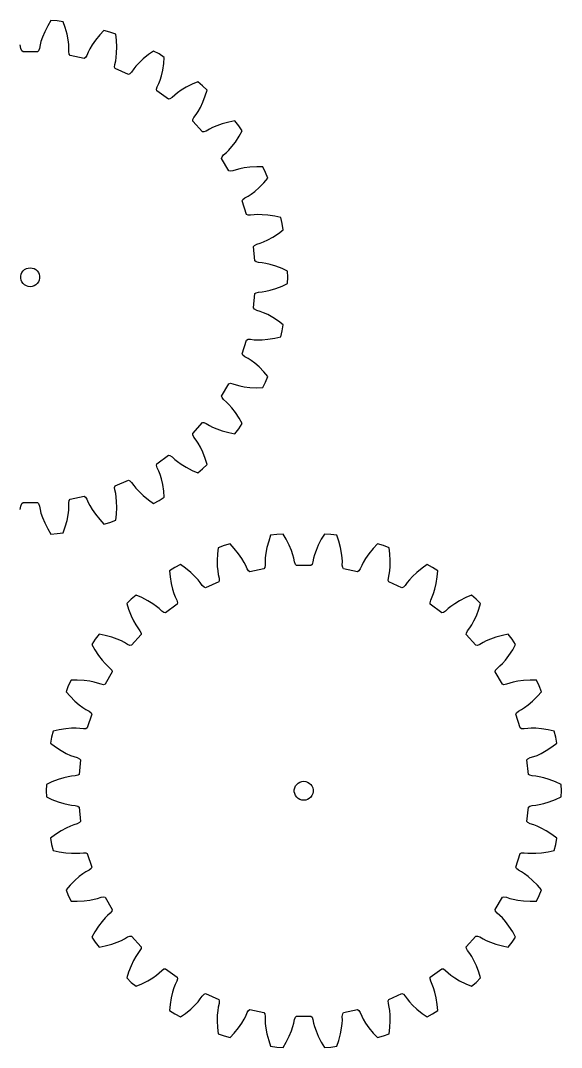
# Model space of a CAD drawing. Extents: x 0 to 168, y 0 to 162.
# Drawn here: x 82.5 to 168, y 0 to 162.3 of the extents above; entities that cross this region are included whole.
import ezdxf

# ---------------------------------------------------------------- set-up
doc = ezdxf.new("R2010")
doc.units = 0

msp = doc.modelspace()

# ---------------------------------------------------------------- linework, layer by layer
for p, q in [((87.26, 162.29), (86.77, 161.46)), ((88.25, 162.24), (87.26, 162.29)), ((86.77, 161.46), (86.28, 160.5)), ((89.22, 162.08), (88.25, 162.24)), ((89.53, 161.17), (89.22, 162.08)), ((89.81, 160.13), (89.53, 161.17)), ((95.63, 160.72), (94.97, 160.02)), ((96.58, 160.47), (95.63, 160.72)), ((85.93, 159.67), (85.69, 158.98)), ((86.28, 160.5), (85.93, 159.67)), ((89.98, 159.24), (89.81, 160.13)), ((90.07, 158.52), (89.98, 159.24)), ((94.29, 159.18), (93.78, 158.43)), ((94.97, 160.02), (94.29, 159.18)), ((97.5, 160.11), (96.58, 160.47)), ((97.61, 159.16), (97.5, 160.11)), ((97.67, 158.08), (97.61, 159.16)), ((82.53, 157.87), (82.42, 158.44)), ((82.67, 157.5), (82.53, 157.87)), ((82.85, 157.32), (82.67, 157.5)), ((85.3, 157.5), (85.13, 157.32)), ((85.44, 157.87), (85.3, 157.5)), ((85.55, 158.44), (85.44, 157.87)), ((85.69, 158.98), (85.55, 158.44)), ((90.09, 157.96), (90.07, 158.52)), ((90.08, 157.38), (90.09, 157.96)), ((93.4, 157.81), (93.15, 157.31)), ((93.78, 158.43), (93.4, 157.81)), ((97.65, 157.17), (97.67, 158.08)), ((103.48, 157.45), (102.7, 156.9)), ((104.36, 157), (103.48, 157.45)), ((85.13, 157.32), (82.85, 157.32)), ((90.14, 156.99), (90.08, 157.38)), ((90.28, 156.78), (90.14, 156.99)), ((92.5, 156.3), (90.28, 156.78)), ((92.71, 156.44), (92.5, 156.3)), ((92.93, 156.78), (92.71, 156.44)), ((93.15, 157.31), (92.93, 156.78)), ((97.36, 155.34), (97.5, 155.9)), ((97.5, 155.9), (97.58, 156.45)), ((97.58, 156.45), (97.65, 157.17)), ((101.86, 156.21), (101.2, 155.59)), ((102.7, 156.9), (101.86, 156.21)), ((105.19, 156.46), (104.36, 157)), ((105.1, 155.51), (105.19, 156.46)), ((97.34, 154.94), (97.36, 155.34)), ((97.43, 154.7), (97.34, 154.94)), ((99.51, 153.78), (97.43, 154.7)), ((100.35, 154.63), (100.02, 154.15)), ((100.7, 155.06), (100.35, 154.63)), ((101.2, 155.59), (100.7, 155.06)), ((104.72, 153.56), (104.93, 154.44)), ((104.93, 154.44), (105.1, 155.51)), ((99.74, 153.87), (99.51, 153.78)), ((100.02, 154.15), (99.74, 153.87)), ((104.31, 152.35), (104.51, 152.86)), ((104.51, 152.86), (104.72, 153.56)), ((110.48, 152.61), (109.6, 152.24)), ((111.25, 151.99), (110.48, 152.61)), ((103.96, 151.43), (104.06, 151.82)), ((103.99, 151.19), (103.96, 151.43)), ((105.83, 149.85), (103.99, 151.19)), ((104.06, 151.82), (104.31, 152.35)), ((107.86, 151.28), (107.27, 150.86)), ((108.64, 151.74), (107.86, 151.28)), ((109.6, 152.24), (108.64, 151.74)), ((111.95, 151.3), (111.25, 151.99)), ((111.66, 150.38), (111.95, 151.3)), ((106.08, 149.89), (105.83, 149.85)), ((106.42, 150.11), (106.08, 149.89)), ((106.84, 150.51), (106.42, 150.11)), ((107.27, 150.86), (106.84, 150.51)), ((110.89, 148.55), (111.27, 149.37)), ((111.27, 149.37), (111.66, 150.38)), ((110.23, 147.45), (110.53, 147.92)), ((110.53, 147.92), (110.89, 148.55)), ((109.68, 146.38), (109.7, 146.63)), ((111.21, 144.69), (109.68, 146.38)), ((109.7, 146.63), (109.88, 146.99)), ((109.88, 146.99), (110.23, 147.45)), ((115.39, 146.24), (114.34, 145.96)), ((116.33, 146.43), (115.39, 146.24)), ((116.95, 145.66), (116.33, 146.43)), ((111.45, 144.68), (111.21, 144.69)), ((111.83, 144.83), (111.45, 144.68)), ((112.33, 145.13), (111.83, 144.83)), ((112.82, 145.38), (112.33, 145.13)), ((113.49, 145.67), (112.82, 145.38)), ((114.34, 145.96), (113.49, 145.67)), ((117.49, 144.84), (116.95, 145.66)), ((117.02, 144), (117.49, 144.84)), ((115.88, 142.37), (116.43, 143.09)), ((116.43, 143.09), (117.02, 144)), ((114.57, 141.05), (115.01, 141.43)), ((115.01, 141.43), (115.4, 141.82)), ((115.4, 141.82), (115.88, 142.37)), ((114.25, 140.5), (114.32, 140.74)), ((115.39, 138.53), (114.25, 140.5)), ((114.32, 140.74), (114.57, 141.05)), ((115.63, 138.47), (115.39, 138.53)), ((116.03, 138.53), (115.63, 138.47)), ((116.57, 138.72), (116.03, 138.53)), ((117.11, 138.87), (116.57, 138.72)), ((117.82, 139.01), (117.11, 138.87)), ((118.72, 139.12), (117.82, 139.01)), ((119.8, 139.18), (118.72, 139.12)), ((120.76, 139.17), (119.8, 139.18)), ((121.21, 138.29), (120.76, 139.17)), ((121.56, 137.37), (121.21, 138.29)), ((120.16, 135.88), (120.93, 136.65)), ((120.93, 136.65), (121.56, 137.37)), ((118.43, 134.55), (118.9, 134.85)), ((118.9, 134.85), (119.48, 135.29)), ((119.48, 135.29), (120.16, 135.88)), ((117.49, 133.8), (117.61, 134.02)), ((118.2, 131.63), (117.49, 133.8)), ((117.61, 134.02), (117.92, 134.27)), ((117.92, 134.27), (118.43, 134.55)), ((118.42, 131.52), (118.2, 131.63)), ((118.82, 131.51), (118.42, 131.52)), ((119.4, 131.58), (118.82, 131.51)), ((119.95, 131.61), (119.4, 131.58)), ((120.68, 131.6), (119.95, 131.61)), ((121.58, 131.52), (120.68, 131.6)), ((122.65, 131.35), (121.58, 131.52)), ((123.59, 131.14), (122.65, 131.35)), ((123.84, 130.19), (123.59, 131.14)), ((123.99, 129.21), (123.84, 130.19)), ((122.32, 128.05), (123.23, 128.64)), ((123.23, 128.64), (123.99, 129.21)), ((119.27, 126.57), (119.43, 126.76)), ((119.43, 126.76), (119.79, 126.94)), ((119.79, 126.94), (120.35, 127.11)), ((120.35, 127.11), (120.86, 127.31)), ((120.86, 127.31), (121.53, 127.61)), ((121.53, 127.61), (122.32, 128.05)), ((119.51, 124.3), (119.27, 126.57)), ((119.71, 124.15), (119.51, 124.3)), ((120.1, 124.05), (119.71, 124.15)), ((120.67, 124), (120.1, 124.05)), ((121.22, 123.91), (120.67, 124)), ((121.93, 123.75), (121.22, 123.91)), ((122.8, 123.49), (121.93, 123.75)), ((123.81, 123.1), (122.8, 123.49)), ((82.5, 121.87), (82.56, 122.18)), ((82.5, 121.56), (82.5, 121.87)), ((82.56, 122.18), (82.69, 122.47)), ((82.69, 122.47), (82.87, 122.72)), ((82.87, 122.72), (83.11, 122.93)), ((83.11, 122.93), (83.38, 123.09)), ((83.38, 123.09), (83.68, 123.18)), ((83.68, 123.18), (83.99, 123.22)), ((83.99, 123.22), (84.3, 123.18)), ((84.3, 123.18), (84.6, 123.09)), ((84.6, 123.09), (84.87, 122.93)), ((84.87, 122.93), (85.1, 122.72)), ((85.1, 122.72), (85.29, 122.47)), ((85.29, 122.47), (85.41, 122.18)), ((85.41, 122.18), (85.48, 121.87)), ((85.48, 121.87), (85.48, 121.56)), ((124.68, 122.7), (123.81, 123.1)), ((124.73, 121.72), (124.68, 122.7)), ((82.56, 121.25), (82.5, 121.56)), ((82.69, 120.97), (82.56, 121.25)), ((82.87, 120.71), (82.69, 120.97)), ((83.11, 120.5), (82.87, 120.71)), ((83.38, 120.35), (83.11, 120.5)), ((83.68, 120.25), (83.38, 120.35)), ((83.99, 120.22), (83.68, 120.25)), ((84.3, 120.25), (83.99, 120.22)), ((84.6, 120.35), (84.3, 120.25)), ((84.87, 120.5), (84.6, 120.35)), ((85.1, 120.71), (84.87, 120.5)), ((85.29, 120.97), (85.1, 120.71)), ((85.41, 121.25), (85.29, 120.97)), ((85.48, 121.56), (85.41, 121.25)), ((122.8, 119.94), (123.81, 120.33)), ((123.81, 120.33), (124.68, 120.73)), ((124.68, 120.73), (124.73, 121.72)), ((119.27, 116.86), (119.51, 119.13)), ((119.51, 119.13), (119.71, 119.28)), ((119.71, 119.28), (120.1, 119.38)), ((120.1, 119.38), (120.67, 119.43)), ((120.67, 119.43), (121.22, 119.52)), ((121.22, 119.52), (121.93, 119.68)), ((121.93, 119.68), (122.8, 119.94)), ((119.43, 116.67), (119.27, 116.86)), ((119.79, 116.49), (119.43, 116.67)), ((120.35, 116.32), (119.79, 116.49)), ((120.86, 116.12), (120.35, 116.32)), ((121.53, 115.82), (120.86, 116.12)), ((122.32, 115.38), (121.53, 115.82)), ((123.23, 114.79), (122.32, 115.38)), ((123.99, 114.22), (123.23, 114.79)), ((123.84, 113.24), (123.99, 114.22)), ((121.58, 111.91), (122.65, 112.08)), ((122.65, 112.08), (123.59, 112.29)), ((123.59, 112.29), (123.84, 113.24)), ((117.49, 109.63), (118.2, 111.8)), ((118.2, 111.8), (118.42, 111.91)), ((118.42, 111.91), (118.82, 111.93)), ((118.82, 111.93), (119.4, 111.85)), ((119.4, 111.85), (119.95, 111.82)), ((119.95, 111.82), (120.68, 111.84)), ((120.68, 111.84), (121.58, 111.91)), ((117.61, 109.41), (117.49, 109.63)), ((117.92, 109.16), (117.61, 109.41)), ((118.43, 108.88), (117.92, 109.16)), ((118.9, 108.58), (118.43, 108.88)), ((119.48, 108.14), (118.9, 108.58)), ((120.16, 107.55), (119.48, 108.14)), ((120.93, 106.79), (120.16, 107.55)), ((121.56, 106.06), (120.93, 106.79)), ((121.21, 105.14), (121.56, 106.06)), ((114.25, 102.93), (115.39, 104.9)), ((115.39, 104.9), (115.63, 104.96)), ((115.63, 104.96), (116.03, 104.9)), ((116.03, 104.9), (116.57, 104.71)), ((116.57, 104.71), (117.11, 104.56)), ((117.11, 104.56), (117.82, 104.42)), ((117.82, 104.42), (118.72, 104.31)), ((118.72, 104.31), (119.8, 104.25)), ((119.8, 104.25), (120.76, 104.27)), ((120.76, 104.27), (121.21, 105.14)), ((114.32, 102.69), (114.25, 102.93)), ((114.57, 102.38), (114.32, 102.69)), ((115.01, 102), (114.57, 102.38)), ((115.4, 101.61), (115.01, 102)), ((115.88, 101.06), (115.4, 101.61)), ((116.43, 100.34), (115.88, 101.06)), ((117.02, 99.43), (116.43, 100.34)), ((117.49, 98.59), (117.02, 99.43)), ((109.68, 97.05), (111.21, 98.74)), ((111.21, 98.74), (111.45, 98.75)), ((111.45, 98.75), (111.83, 98.6)), ((111.83, 98.6), (112.33, 98.3)), ((112.33, 98.3), (112.82, 98.05)), ((112.82, 98.05), (113.49, 97.77)), ((113.49, 97.77), (114.34, 97.47)), ((114.34, 97.47), (115.39, 97.19)), ((116.33, 97), (116.95, 97.77)), ((116.95, 97.77), (117.49, 98.59)), ((109.7, 96.8), (109.68, 97.05)), ((109.88, 96.44), (109.7, 96.8)), ((110.23, 95.98), (109.88, 96.44)), ((110.53, 95.52), (110.23, 95.98)), ((115.39, 97.19), (116.33, 97)), ((110.89, 94.88), (110.53, 95.52)), ((111.27, 94.06), (110.89, 94.88)), ((103.99, 92.25), (105.83, 93.58)), ((105.83, 93.58), (106.08, 93.54)), ((106.08, 93.54), (106.42, 93.32)), ((106.42, 93.32), (106.84, 92.92)), ((106.84, 92.92), (107.27, 92.58)), ((107.27, 92.58), (107.86, 92.16)), ((111.66, 93.05), (111.27, 94.06)), ((111.95, 92.13), (111.66, 93.05)), ((103.96, 92), (103.99, 92.25)), ((104.06, 91.61), (103.96, 92)), ((104.31, 91.09), (104.06, 91.61)), ((104.51, 90.57), (104.31, 91.09)), ((107.86, 92.16), (108.64, 91.69)), ((108.64, 91.69), (109.6, 91.19)), ((109.6, 91.19), (110.48, 90.82)), ((110.48, 90.82), (111.25, 91.44)), ((111.25, 91.44), (111.95, 92.13)), ((97.43, 88.73), (99.51, 89.66)), ((99.51, 89.66), (99.74, 89.56)), ((99.74, 89.56), (100.02, 89.28)), ((100.02, 89.28), (100.35, 88.8)), ((104.72, 89.87), (104.51, 90.57)), ((104.93, 88.99), (104.72, 89.87)), ((97.34, 88.5), (97.43, 88.73)), ((97.36, 88.1), (97.34, 88.5)), ((97.5, 87.53), (97.36, 88.1)), ((100.35, 88.8), (100.7, 88.37)), ((100.7, 88.37), (101.2, 87.84)), ((101.2, 87.84), (101.86, 87.22)), ((105.1, 87.92), (104.93, 88.99)), ((105.19, 86.97), (105.1, 87.92)), ((82.67, 85.94), (82.85, 86.12)), ((82.85, 86.12), (85.13, 86.12)), ((85.13, 86.12), (85.3, 85.94)), ((90.08, 86.05), (90.14, 86.45)), ((90.09, 85.47), (90.08, 86.05)), ((90.14, 86.45), (90.28, 86.66)), ((90.28, 86.66), (92.5, 87.13)), ((92.5, 87.13), (92.71, 86.99)), ((92.71, 86.99), (92.93, 86.65)), ((92.93, 86.65), (93.15, 86.12)), ((93.15, 86.12), (93.4, 85.63)), ((97.58, 86.98), (97.5, 87.53)), ((97.65, 86.26), (97.58, 86.98)), ((97.67, 85.35), (97.65, 86.26)), ((101.86, 87.22), (102.7, 86.54)), ((102.7, 86.54), (103.48, 85.98)), ((103.48, 85.98), (104.36, 86.43)), ((104.36, 86.43), (105.19, 86.97)), ((82.42, 84.99), (82.53, 85.56)), ((82.53, 85.56), (82.67, 85.94)), ((85.3, 85.94), (85.44, 85.56)), ((85.44, 85.56), (85.55, 84.99)), ((85.55, 84.99), (85.69, 84.46)), ((85.69, 84.46), (85.93, 83.77)), ((89.98, 84.19), (90.07, 84.92)), ((90.07, 84.92), (90.09, 85.47)), ((93.4, 85.63), (93.78, 85)), ((93.78, 85), (94.29, 84.26)), ((97.61, 84.27), (97.67, 85.35)), ((85.93, 83.77), (86.28, 82.93)), ((86.28, 82.93), (86.77, 81.97)), ((89.53, 82.26), (89.81, 83.3)), ((89.81, 83.3), (89.98, 84.19)), ((94.29, 84.26), (94.97, 83.41)), ((94.97, 83.41), (95.63, 82.71)), ((95.63, 82.71), (96.58, 82.97)), ((96.58, 82.97), (97.5, 83.32)), ((97.5, 83.32), (97.61, 84.27)), ((86.77, 81.97), (87.26, 81.14)), ((87.26, 81.14), (88.25, 81.2)), ((88.25, 81.2), (89.22, 81.35)), ((89.22, 81.35), (89.53, 82.26)), ((115.59, 79.58), (114.64, 79.32)), ((116.24, 78.87), (115.59, 79.58)), ((121.69, 80.03), (121.41, 78.99)), ((122, 80.94), (121.69, 80.03)), ((122.97, 81.09), (122, 80.94)), ((123.96, 81.14), (122.97, 81.09)), ((124.45, 80.32), (123.96, 81.14)), ((124.94, 79.36), (124.45, 80.32)), ((130.01, 80.32), (129.53, 79.36)), ((130.51, 81.14), (130.01, 80.32)), ((131.49, 81.09), (130.51, 81.14)), ((132.46, 80.94), (131.49, 81.09)), ((132.77, 80.03), (132.46, 80.94)), ((133.05, 78.99), (132.77, 80.03)), ((138.87, 79.58), (138.22, 78.87)), ((139.82, 79.32), (138.87, 79.58)), ((113.61, 78.02), (113.55, 76.94)), ((113.72, 78.97), (113.61, 78.02)), ((114.64, 79.32), (113.72, 78.97)), ((116.92, 78.03), (116.24, 78.87)), ((117.44, 77.29), (116.92, 78.03)), ((121.24, 78.1), (121.15, 77.37)), ((121.41, 78.99), (121.24, 78.1)), ((125.29, 78.52), (124.94, 79.36)), ((125.53, 77.83), (125.29, 78.52)), ((129.17, 78.52), (128.94, 77.83)), ((129.53, 79.36), (129.17, 78.52)), ((133.22, 78.1), (133.05, 78.99)), ((133.31, 77.37), (133.22, 78.1)), ((137.54, 78.03), (137.02, 77.29)), ((138.22, 78.87), (137.54, 78.03)), ((140.74, 78.97), (139.82, 79.32)), ((140.86, 78.02), (140.74, 78.97)), ((140.91, 76.94), (140.86, 78.02)), ((107.74, 76.3), (106.86, 75.86)), ((108.52, 75.75), (107.74, 76.3)), ((113.55, 76.94), (113.57, 76.03)), ((117.82, 76.66), (117.44, 77.29)), ((118.07, 76.17), (117.82, 76.66)), ((121.15, 77.37), (121.13, 76.82)), ((121.13, 76.82), (121.14, 76.24)), ((125.67, 77.3), (125.53, 77.83)), ((125.78, 76.73), (125.67, 77.3)), ((125.92, 76.35), (125.78, 76.73)), ((126.09, 76.17), (125.92, 76.35)), ((128.54, 76.35), (128.37, 76.17)), ((128.69, 76.73), (128.54, 76.35)), ((128.79, 77.3), (128.69, 76.73)), ((128.94, 77.83), (128.79, 77.3)), ((133.34, 76.82), (133.31, 77.37)), ((133.33, 76.24), (133.34, 76.82)), ((136.65, 76.66), (136.4, 76.17)), ((137.02, 77.29), (136.65, 76.66)), ((140.89, 76.03), (140.91, 76.94)), ((146.73, 76.3), (145.94, 75.75)), ((147.6, 75.86), (146.73, 76.3)), ((106.86, 75.86), (106.03, 75.32)), ((106.03, 75.32), (106.12, 74.37)), ((109.36, 75.07), (108.52, 75.75)), ((110.02, 74.45), (109.36, 75.07)), ((113.57, 76.03), (113.63, 75.3)), ((113.63, 75.3), (113.72, 74.76)), ((113.72, 74.76), (113.85, 74.19)), ((118.29, 75.63), (118.07, 76.17)), ((118.51, 75.3), (118.29, 75.63)), ((118.72, 75.16), (118.51, 75.3)), ((120.94, 75.63), (118.72, 75.16)), ((121.08, 75.84), (120.94, 75.63)), ((121.14, 76.24), (121.08, 75.84)), ((128.37, 76.17), (126.09, 76.17)), ((133.39, 75.84), (133.33, 76.24)), ((133.52, 75.63), (133.39, 75.84)), ((135.75, 75.16), (133.52, 75.63)), ((135.95, 75.3), (135.75, 75.16)), ((136.17, 75.63), (135.95, 75.3)), ((136.4, 76.17), (136.17, 75.63)), ((140.61, 74.19), (140.74, 74.76)), ((140.74, 74.76), (140.83, 75.3)), ((140.83, 75.3), (140.89, 76.03)), ((145.1, 75.07), (144.44, 74.45)), ((145.94, 75.75), (145.1, 75.07)), ((148.43, 75.32), (147.6, 75.86)), ((148.34, 74.37), (148.43, 75.32)), ((106.12, 74.37), (106.29, 73.3)), ((106.29, 73.3), (106.5, 72.42)), ((110.52, 73.92), (110.02, 74.45)), ((110.87, 73.49), (110.52, 73.92)), ((111.2, 73.01), (110.87, 73.49)), ((113.79, 73.56), (111.71, 72.63)), ((113.88, 73.79), (113.79, 73.56)), ((113.85, 74.19), (113.88, 73.79)), ((140.58, 73.79), (140.61, 74.19)), ((140.67, 73.56), (140.58, 73.79)), ((142.75, 72.63), (140.67, 73.56)), ((143.6, 73.49), (143.27, 73.01)), ((143.94, 73.92), (143.6, 73.49)), ((144.44, 74.45), (143.94, 73.92)), ((147.97, 72.42), (148.17, 73.3)), ((148.17, 73.3), (148.34, 74.37)), ((100.73, 71.47), (99.97, 70.85)), ((101.62, 71.09), (100.73, 71.47)), ((106.5, 72.42), (106.71, 71.72)), ((106.71, 71.72), (106.91, 71.2)), ((111.48, 72.72), (111.2, 73.01)), ((111.71, 72.63), (111.48, 72.72)), ((142.98, 72.72), (142.75, 72.63)), ((143.27, 73.01), (142.98, 72.72)), ((147.55, 71.2), (147.75, 71.72)), ((147.75, 71.72), (147.97, 72.42)), ((153.73, 71.47), (152.85, 71.09)), ((154.49, 70.85), (153.73, 71.47)), ((99.97, 70.85), (99.27, 70.15)), ((99.27, 70.15), (99.55, 69.24)), ((102.58, 70.6), (101.62, 71.09)), ((103.35, 70.13), (102.58, 70.6)), ((103.95, 69.71), (103.35, 70.13)), ((107.23, 70.04), (105.38, 68.7)), ((106.91, 71.2), (107.16, 70.68)), ((107.16, 70.68), (107.26, 70.29)), ((107.26, 70.29), (107.23, 70.04)), ((147.2, 70.29), (147.31, 70.68)), ((147.24, 70.04), (147.2, 70.29)), ((149.08, 68.7), (147.24, 70.04)), ((147.31, 70.68), (147.55, 71.2)), ((151.11, 70.13), (150.51, 69.71)), ((151.88, 70.6), (151.11, 70.13)), ((152.85, 71.09), (151.88, 70.6)), ((155.19, 70.15), (154.49, 70.85)), ((154.91, 69.24), (155.19, 70.15)), ((99.55, 69.24), (99.94, 68.23)), ((99.94, 68.23), (100.33, 67.41)), ((104.38, 69.36), (103.95, 69.71)), ((104.8, 68.97), (104.38, 69.36)), ((105.14, 68.75), (104.8, 68.97)), ((105.38, 68.7), (105.14, 68.75)), ((149.32, 68.75), (149.08, 68.7)), ((149.66, 68.97), (149.32, 68.75)), ((150.08, 69.36), (149.66, 68.97)), ((150.51, 69.71), (150.08, 69.36)), ((154.13, 67.41), (154.52, 68.23)), ((154.52, 68.23), (154.91, 69.24)), ((100.33, 67.41), (100.68, 66.77)), ((100.68, 66.77), (100.99, 66.31)), ((153.48, 66.31), (153.78, 66.77)), ((153.78, 66.77), (154.13, 67.41)), ((94.89, 65.29), (94.27, 64.52)), ((95.83, 65.1), (94.89, 65.29)), ((96.87, 64.82), (95.83, 65.1)), ((101.54, 65.24), (100.01, 63.55)), ((100.99, 66.31), (101.34, 65.85)), ((101.34, 65.85), (101.52, 65.49)), ((101.52, 65.49), (101.54, 65.24)), ((152.93, 65.24), (152.94, 65.49)), ((154.45, 63.55), (152.93, 65.24)), ((152.94, 65.49), (153.13, 65.85)), ((153.13, 65.85), (153.48, 66.31)), ((158.63, 65.1), (157.59, 64.82)), ((159.57, 65.29), (158.63, 65.1)), ((160.19, 64.52), (159.57, 65.29)), ((94.27, 64.52), (93.73, 63.69)), ((93.73, 63.69), (94.2, 62.86)), ((97.73, 64.52), (96.87, 64.82)), ((98.4, 64.24), (97.73, 64.52)), ((98.89, 63.98), (98.4, 64.24)), ((99.39, 63.68), (98.89, 63.98)), ((99.76, 63.54), (99.39, 63.68)), ((100.01, 63.55), (99.76, 63.54)), ((154.7, 63.54), (154.45, 63.55)), ((155.07, 63.68), (154.7, 63.54)), ((155.57, 63.98), (155.07, 63.68)), ((156.06, 64.24), (155.57, 63.98)), ((156.73, 64.52), (156.06, 64.24)), ((157.59, 64.82), (156.73, 64.52)), ((160.73, 63.69), (160.19, 64.52)), ((160.26, 62.86), (160.73, 63.69)), ((94.2, 62.86), (94.79, 61.95)), ((94.79, 61.95), (95.34, 61.23)), ((159.13, 61.23), (159.67, 61.95)), ((159.67, 61.95), (160.26, 62.86)), ((95.34, 61.23), (95.82, 60.68)), ((95.82, 60.68), (96.21, 60.29)), ((96.21, 60.29), (96.65, 59.91)), ((157.81, 59.91), (158.25, 60.29)), ((158.25, 60.29), (158.65, 60.68)), ((158.65, 60.68), (159.13, 61.23)), ((96.97, 59.36), (95.83, 57.39)), ((96.65, 59.91), (96.9, 59.6)), ((96.9, 59.6), (96.97, 59.36)), ((157.49, 59.36), (157.56, 59.6)), ((158.63, 57.39), (157.49, 59.36)), ((157.56, 59.6), (157.81, 59.91)), ((90.01, 57.14), (89.66, 56.22)), ((90.46, 58.02), (90.01, 57.14)), ((91.42, 58.04), (90.46, 58.02)), ((92.5, 57.98), (91.42, 58.04)), ((93.39, 57.87), (92.5, 57.98)), ((94.11, 57.72), (93.39, 57.87)), ((94.64, 57.58), (94.11, 57.72)), ((95.19, 57.39), (94.64, 57.58)), ((95.59, 57.32), (95.19, 57.39)), ((95.83, 57.39), (95.59, 57.32)), ((158.87, 57.32), (158.63, 57.39)), ((159.27, 57.39), (158.87, 57.32)), ((159.82, 57.58), (159.27, 57.39)), ((160.35, 57.72), (159.82, 57.58)), ((161.07, 57.87), (160.35, 57.72)), ((161.97, 57.98), (161.07, 57.87)), ((163.05, 58.04), (161.97, 57.98)), ((164.01, 58.02), (163.05, 58.04)), ((164.45, 57.14), (164.01, 58.02)), ((164.81, 56.22), (164.45, 57.14)), ((89.66, 56.22), (90.29, 55.5)), ((90.29, 55.5), (91.05, 54.74)), ((163.41, 54.74), (164.17, 55.5)), ((164.17, 55.5), (164.81, 56.22)), ((91.05, 54.74), (91.74, 54.15)), ((91.74, 54.15), (92.32, 53.71)), ((92.32, 53.71), (92.79, 53.41)), ((161.68, 53.41), (162.14, 53.71)), ((162.14, 53.71), (162.72, 54.15)), ((162.72, 54.15), (163.41, 54.74)), ((92.79, 53.41), (93.29, 53.13)), ((93.72, 52.66), (93.02, 50.49)), ((93.29, 53.13), (93.61, 52.88)), ((93.61, 52.88), (93.72, 52.66)), ((160.74, 52.66), (160.85, 52.88)), ((161.44, 50.49), (160.74, 52.66)), ((160.85, 52.88), (161.17, 53.13)), ((161.17, 53.13), (161.68, 53.41)), ((89.64, 50.38), (88.57, 50.21)), ((90.54, 50.45), (89.64, 50.38)), ((91.27, 50.46), (90.54, 50.45)), ((91.82, 50.43), (91.27, 50.46)), ((92.4, 50.36), (91.82, 50.43)), ((92.8, 50.38), (92.4, 50.36)), ((93.02, 50.49), (92.8, 50.38)), ((161.66, 50.38), (161.44, 50.49)), ((162.07, 50.36), (161.66, 50.38)), ((162.64, 50.43), (162.07, 50.36)), ((163.19, 50.46), (162.64, 50.43)), ((163.92, 50.45), (163.19, 50.46)), ((164.83, 50.38), (163.92, 50.45)), ((165.89, 50.21), (164.83, 50.38)), ((87.38, 49.04), (87.22, 48.07)), ((87.63, 49.99), (87.38, 49.04)), ((88.57, 50.21), (87.63, 49.99)), ((166.83, 49.99), (165.89, 50.21)), ((167.08, 49.04), (166.83, 49.99)), ((167.24, 48.07), (167.08, 49.04)), ((87.22, 48.07), (87.99, 47.49)), ((87.99, 47.49), (88.9, 46.91)), ((165.56, 46.91), (166.47, 47.49)), ((166.47, 47.49), (167.24, 48.07)), ((88.9, 46.91), (89.69, 46.47)), ((89.69, 46.47), (90.35, 46.16)), ((90.35, 46.16), (90.87, 45.97)), ((90.87, 45.97), (91.43, 45.8)), ((91.43, 45.8), (91.78, 45.62)), ((91.78, 45.62), (91.94, 45.43)), ((162.52, 45.43), (162.68, 45.62)), ((162.68, 45.62), (163.04, 45.8)), ((163.04, 45.8), (163.59, 45.97)), ((163.59, 45.97), (164.11, 46.16)), ((164.11, 46.16), (164.77, 46.47)), ((164.77, 46.47), (165.56, 46.91)), ((91.94, 45.43), (91.71, 43.16)), ((162.76, 43.16), (162.52, 45.43)), ((88.42, 42.34), (87.41, 41.96)), ((89.29, 42.61), (88.42, 42.34)), ((90, 42.77), (89.29, 42.61)), ((90.54, 42.86), (90, 42.77)), ((91.12, 42.9), (90.54, 42.86)), ((91.51, 43.01), (91.12, 42.9)), ((91.71, 43.16), (91.51, 43.01)), ((162.95, 43.01), (162.76, 43.16)), ((163.34, 42.9), (162.95, 43.01)), ((163.92, 42.86), (163.34, 42.9)), ((164.46, 42.77), (163.92, 42.86)), ((165.18, 42.61), (164.46, 42.77)), ((166.04, 42.34), (165.18, 42.61)), ((167.05, 41.96), (166.04, 42.34)), ((86.54, 41.56), (86.49, 40.57)), ((86.49, 40.57), (86.54, 39.59)), ((87.41, 41.96), (86.54, 41.56)), ((125.74, 40.73), (125.8, 41.04)), ((125.74, 40.42), (125.74, 40.73)), ((125.8, 41.04), (125.93, 41.32)), ((125.93, 41.32), (126.12, 41.58)), ((126.12, 41.58), (126.35, 41.79)), ((126.35, 41.79), (126.62, 41.94)), ((126.62, 41.94), (126.92, 42.04)), ((126.92, 42.04), (127.23, 42.07)), ((127.23, 42.07), (127.54, 42.04)), ((127.54, 42.04), (127.84, 41.94)), ((127.84, 41.94), (128.11, 41.79)), ((128.11, 41.79), (128.35, 41.58)), ((128.35, 41.58), (128.53, 41.32)), ((128.53, 41.32), (128.66, 41.04)), ((128.66, 41.04), (128.72, 40.73)), ((128.72, 40.73), (128.72, 40.42)), ((167.92, 41.56), (167.05, 41.96)), ((167.97, 40.57), (167.92, 41.56)), ((167.92, 39.59), (167.97, 40.57)), ((86.54, 39.59), (87.41, 39.19)), ((87.41, 39.19), (88.42, 38.8)), ((125.8, 40.11), (125.74, 40.42)), ((125.93, 39.82), (125.8, 40.11)), ((126.12, 39.57), (125.93, 39.82)), ((126.35, 39.36), (126.12, 39.57)), ((126.62, 39.2), (126.35, 39.36)), ((126.92, 39.1), (126.62, 39.2)), ((127.23, 39.07), (126.92, 39.1)), ((127.54, 39.1), (127.23, 39.07)), ((127.84, 39.2), (127.54, 39.1)), ((128.11, 39.36), (127.84, 39.2)), ((128.35, 39.57), (128.11, 39.36)), ((128.53, 39.82), (128.35, 39.57)), ((128.66, 40.11), (128.53, 39.82)), ((128.72, 40.42), (128.66, 40.11)), ((166.04, 38.8), (167.05, 39.19)), ((167.05, 39.19), (167.92, 39.59)), ((88.42, 38.8), (89.29, 38.54)), ((89.29, 38.54), (90, 38.37)), ((90, 38.37), (90.54, 38.29)), ((90.54, 38.29), (91.12, 38.24)), ((91.12, 38.24), (91.51, 38.14)), ((91.51, 38.14), (91.71, 37.98)), ((91.71, 37.98), (91.94, 35.72)), ((162.52, 35.72), (162.76, 37.98)), ((162.76, 37.98), (162.95, 38.14)), ((162.95, 38.14), (163.34, 38.24)), ((163.34, 38.24), (163.92, 38.29)), ((163.92, 38.29), (164.46, 38.37)), ((164.46, 38.37), (165.18, 38.54)), ((165.18, 38.54), (166.04, 38.8)), ((91.94, 35.72), (91.78, 35.53)), ((162.68, 35.53), (162.52, 35.72)), ((88.9, 34.24), (87.99, 33.65)), ((89.69, 34.67), (88.9, 34.24)), ((90.35, 34.98), (89.69, 34.67)), ((90.87, 35.18), (90.35, 34.98)), ((91.43, 35.35), (90.87, 35.18)), ((91.78, 35.53), (91.43, 35.35)), ((163.04, 35.35), (162.68, 35.53)), ((163.59, 35.18), (163.04, 35.35)), ((164.11, 34.98), (163.59, 35.18)), ((164.77, 34.67), (164.11, 34.98)), ((165.56, 34.24), (164.77, 34.67)), ((166.47, 33.65), (165.56, 34.24)), ((87.99, 33.65), (87.22, 33.07)), ((87.22, 33.07), (87.38, 32.1)), ((167.24, 33.07), (166.47, 33.65)), ((167.08, 32.1), (167.24, 33.07)), ((87.38, 32.1), (87.63, 31.15)), ((87.63, 31.15), (88.57, 30.94)), ((88.57, 30.94), (89.64, 30.77)), ((164.83, 30.77), (165.89, 30.94)), ((165.89, 30.94), (166.83, 31.15)), ((166.83, 31.15), (167.08, 32.1)), ((89.64, 30.77), (90.54, 30.69)), ((90.54, 30.69), (91.27, 30.68)), ((91.27, 30.68), (91.82, 30.71)), ((91.82, 30.71), (92.4, 30.78)), ((92.4, 30.78), (92.8, 30.76)), ((92.8, 30.76), (93.02, 30.65)), ((93.02, 30.65), (93.72, 28.49)), ((160.74, 28.49), (161.44, 30.65)), ((161.44, 30.65), (161.66, 30.76)), ((161.66, 30.76), (162.07, 30.78)), ((162.07, 30.78), (162.64, 30.71)), ((162.64, 30.71), (163.19, 30.68)), ((163.19, 30.68), (163.92, 30.69)), ((163.92, 30.69), (164.83, 30.77)), ((92.79, 27.74), (92.32, 27.44)), ((93.29, 28.02), (92.79, 27.74)), ((93.61, 28.27), (93.29, 28.02)), ((93.72, 28.49), (93.61, 28.27)), ((160.85, 28.27), (160.74, 28.49)), ((161.17, 28.02), (160.85, 28.27)), ((161.68, 27.74), (161.17, 28.02)), ((162.14, 27.44), (161.68, 27.74)), ((91.05, 26.41), (90.29, 25.64)), ((91.74, 27), (91.05, 26.41)), ((92.32, 27.44), (91.74, 27)), ((162.72, 27), (162.14, 27.44)), ((163.41, 26.41), (162.72, 27)), ((164.17, 25.64), (163.41, 26.41)), ((90.29, 25.64), (89.66, 24.92)), ((89.66, 24.92), (90.01, 24)), ((164.81, 24.92), (164.17, 25.64)), ((164.45, 24), (164.81, 24.92)), ((90.01, 24), (90.46, 23.12)), ((90.46, 23.12), (91.42, 23.11)), ((91.42, 23.11), (92.5, 23.17)), ((92.5, 23.17), (93.39, 23.28)), ((93.39, 23.28), (94.11, 23.42)), ((94.11, 23.42), (94.64, 23.56)), ((94.64, 23.56), (95.19, 23.75)), ((95.19, 23.75), (95.59, 23.82)), ((95.59, 23.82), (95.83, 23.76)), ((95.83, 23.76), (96.97, 21.79)), ((157.49, 21.79), (158.63, 23.76)), ((158.63, 23.76), (158.87, 23.82)), ((158.87, 23.82), (159.27, 23.75)), ((159.27, 23.75), (159.82, 23.56)), ((159.82, 23.56), (160.35, 23.42)), ((160.35, 23.42), (161.07, 23.28)), ((161.07, 23.28), (161.97, 23.17)), ((161.97, 23.17), (163.05, 23.11)), ((163.05, 23.11), (164.01, 23.12)), ((164.01, 23.12), (164.45, 24)), ((96.65, 21.24), (96.21, 20.86)), ((96.9, 21.55), (96.65, 21.24)), ((96.97, 21.79), (96.9, 21.55)), ((157.56, 21.55), (157.49, 21.79)), ((157.81, 21.24), (157.56, 21.55)), ((158.25, 20.86), (157.81, 21.24)), ((95.34, 19.92), (94.79, 19.19)), ((95.82, 20.47), (95.34, 19.92)), ((96.21, 20.86), (95.82, 20.47)), ((158.65, 20.47), (158.25, 20.86)), ((159.13, 19.92), (158.65, 20.47)), ((159.67, 19.19), (159.13, 19.92)), ((94.2, 18.29), (93.73, 17.45)), ((94.79, 19.19), (94.2, 18.29)), ((160.26, 18.29), (159.67, 19.19)), ((160.73, 17.45), (160.26, 18.29)), ((93.73, 17.45), (94.27, 16.62)), ((94.27, 16.62), (94.89, 15.86)), ((95.83, 16.04), (96.87, 16.33)), ((96.87, 16.33), (97.73, 16.62)), ((97.73, 16.62), (98.4, 16.91)), ((98.4, 16.91), (98.89, 17.16)), ((98.89, 17.16), (99.39, 17.46)), ((99.39, 17.46), (99.76, 17.61)), ((99.76, 17.61), (100.01, 17.6)), ((100.01, 17.6), (101.54, 15.9)), ((152.93, 15.9), (154.45, 17.6)), ((154.45, 17.6), (154.7, 17.61)), ((154.7, 17.61), (155.07, 17.46)), ((155.07, 17.46), (155.57, 17.16)), ((155.57, 17.16), (156.06, 16.91)), ((156.06, 16.91), (156.73, 16.62)), ((156.73, 16.62), (157.59, 16.33)), ((157.59, 16.33), (158.63, 16.04)), ((159.57, 15.86), (160.19, 16.62)), ((160.19, 16.62), (160.73, 17.45)), ((94.89, 15.86), (95.83, 16.04)), ((100.99, 14.84), (100.68, 14.37)), ((101.34, 15.3), (100.99, 14.84)), ((101.52, 15.66), (101.34, 15.3)), ((101.54, 15.9), (101.52, 15.66)), ((152.94, 15.66), (152.93, 15.9)), ((153.13, 15.3), (152.94, 15.66)), ((153.48, 14.84), (153.13, 15.3)), ((153.78, 14.37), (153.48, 14.84)), ((158.63, 16.04), (159.57, 15.86)), ((100.33, 13.74), (99.94, 12.92)), ((100.68, 14.37), (100.33, 13.74)), ((154.13, 13.74), (153.78, 14.37)), ((154.52, 12.92), (154.13, 13.74)), ((99.55, 11.91), (99.27, 10.99)), ((99.94, 12.92), (99.55, 11.91)), ((103.35, 11.01), (103.95, 11.43)), ((103.95, 11.43), (104.38, 11.78)), ((104.38, 11.78), (104.8, 12.18)), ((104.8, 12.18), (105.14, 12.4)), ((105.14, 12.4), (105.38, 12.44)), ((105.38, 12.44), (107.23, 11.1)), ((147.24, 11.1), (149.08, 12.44)), ((149.08, 12.44), (149.32, 12.4)), ((149.32, 12.4), (149.66, 12.18)), ((149.66, 12.18), (150.08, 11.78)), ((150.08, 11.78), (150.51, 11.43)), ((150.51, 11.43), (151.11, 11.01)), ((154.91, 11.91), (154.52, 12.92)), ((155.19, 10.99), (154.91, 11.91)), ((99.27, 10.99), (99.97, 10.29)), ((99.97, 10.29), (100.73, 9.67)), ((100.73, 9.67), (101.62, 10.05)), ((101.62, 10.05), (102.58, 10.54)), ((102.58, 10.54), (103.35, 11.01)), ((106.91, 9.94), (106.71, 9.43)), ((107.16, 10.47), (106.91, 9.94)), ((107.26, 10.85), (107.16, 10.47)), ((107.23, 11.1), (107.26, 10.85)), ((147.2, 10.85), (147.24, 11.1)), ((147.31, 10.47), (147.2, 10.85)), ((147.55, 9.94), (147.31, 10.47)), ((147.75, 9.43), (147.55, 9.94)), ((151.11, 11.01), (151.88, 10.54)), ((151.88, 10.54), (152.85, 10.05)), ((152.85, 10.05), (153.73, 9.67)), ((153.73, 9.67), (154.49, 10.29)), ((154.49, 10.29), (155.19, 10.99)), ((106.5, 8.73), (106.29, 7.85)), ((106.71, 9.43), (106.5, 8.73)), ((110.87, 7.66), (111.2, 8.13)), ((111.2, 8.13), (111.48, 8.42)), ((111.48, 8.42), (111.71, 8.51)), ((111.71, 8.51), (113.79, 7.59)), ((140.67, 7.59), (142.75, 8.51)), ((142.75, 8.51), (142.98, 8.42)), ((142.98, 8.42), (143.27, 8.13)), ((143.27, 8.13), (143.6, 7.66)), ((147.97, 8.73), (147.75, 9.43)), ((148.17, 7.85), (147.97, 8.73)), ((106.12, 6.78), (106.03, 5.82)), ((106.29, 7.85), (106.12, 6.78)), ((109.36, 6.07), (110.02, 6.69)), ((110.02, 6.69), (110.52, 7.23)), ((110.52, 7.23), (110.87, 7.66)), ((113.85, 6.95), (113.72, 6.39)), ((113.79, 7.59), (113.88, 7.35)), ((113.88, 7.35), (113.85, 6.95)), ((140.58, 7.35), (140.67, 7.59)), ((140.61, 6.95), (140.58, 7.35)), ((140.74, 6.39), (140.61, 6.95)), ((143.6, 7.66), (143.94, 7.23)), ((143.94, 7.23), (144.44, 6.69)), ((144.44, 6.69), (145.1, 6.07)), ((148.34, 6.78), (148.17, 7.85)), ((148.43, 5.82), (148.34, 6.78)), ((106.03, 5.82), (106.86, 5.29)), ((106.86, 5.29), (107.74, 4.84)), ((107.74, 4.84), (108.52, 5.39)), ((108.52, 5.39), (109.36, 6.07)), ((113.57, 5.11), (113.55, 4.21)), ((113.63, 5.84), (113.57, 5.11)), ((113.72, 6.39), (113.63, 5.84)), ((117.82, 4.48), (118.07, 4.97)), ((118.07, 4.97), (118.29, 5.51)), ((118.29, 5.51), (118.51, 5.85)), ((118.51, 5.85), (118.72, 5.99)), ((118.72, 5.99), (120.94, 5.51)), ((120.94, 5.51), (121.08, 5.3)), ((121.08, 5.3), (121.14, 4.9)), ((121.14, 4.9), (121.13, 4.32)), ((125.92, 4.79), (126.09, 4.97)), ((126.09, 4.97), (128.37, 4.97)), ((128.37, 4.97), (128.54, 4.79)), ((133.33, 4.9), (133.39, 5.3)), ((133.34, 4.32), (133.33, 4.9)), ((133.39, 5.3), (133.52, 5.51)), ((133.52, 5.51), (135.75, 5.99)), ((135.75, 5.99), (135.95, 5.85)), ((135.95, 5.85), (136.17, 5.51)), ((136.17, 5.51), (136.4, 4.97)), ((136.4, 4.97), (136.65, 4.48)), ((140.83, 5.84), (140.74, 6.39)), ((140.89, 5.11), (140.83, 5.84)), ((140.91, 4.21), (140.89, 5.11)), ((145.1, 6.07), (145.94, 5.39)), ((145.94, 5.39), (146.73, 4.84)), ((146.73, 4.84), (147.6, 5.29)), ((147.6, 5.29), (148.43, 5.82)), ((113.55, 4.21), (113.61, 3.13)), ((116.92, 3.11), (117.44, 3.86)), ((117.44, 3.86), (117.82, 4.48)), ((121.13, 4.32), (121.15, 3.77)), ((121.15, 3.77), (121.24, 3.05)), ((125.29, 2.62), (125.53, 3.31)), ((125.53, 3.31), (125.67, 3.85)), ((125.67, 3.85), (125.78, 4.42)), ((125.78, 4.42), (125.92, 4.79)), ((128.54, 4.79), (128.69, 4.42)), ((128.69, 4.42), (128.79, 3.85)), ((128.79, 3.85), (128.94, 3.31)), ((128.94, 3.31), (129.17, 2.62)), ((133.22, 3.05), (133.31, 3.77)), ((133.31, 3.77), (133.34, 4.32)), ((136.65, 4.48), (137.02, 3.86)), ((137.02, 3.86), (137.54, 3.11)), ((140.86, 3.13), (140.91, 4.21)), ((113.61, 3.13), (113.72, 2.18)), ((113.72, 2.18), (114.64, 1.82)), ((114.64, 1.82), (115.59, 1.57)), ((115.59, 1.57), (116.24, 2.27)), ((116.24, 2.27), (116.92, 3.11)), ((121.24, 3.05), (121.41, 2.16)), ((121.41, 2.16), (121.69, 1.11)), ((124.45, 0.82), (124.94, 1.79)), ((124.94, 1.79), (125.29, 2.62)), ((129.17, 2.62), (129.53, 1.79)), ((129.53, 1.79), (130.01, 0.82)), ((132.77, 1.11), (133.05, 2.16)), ((133.05, 2.16), (133.22, 3.05)), ((137.54, 3.11), (138.22, 2.27)), ((138.22, 2.27), (138.87, 1.57)), ((138.87, 1.57), (139.82, 1.82)), ((139.82, 1.82), (140.74, 2.18)), ((140.74, 2.18), (140.86, 3.13)), ((121.69, 1.11), (122, 0.21)), ((122, 0.21), (122.97, 0.05)), ((122.97, 0.05), (123.96, 0)), ((123.96, 0), (124.45, 0.82)), ((130.01, 0.82), (130.51, 0)), ((130.51, 0), (131.49, 0.05)), ((131.49, 0.05), (132.46, 0.21)), ((132.46, 0.21), (132.77, 1.11))]:
    msp.add_line(p, q)

doc.saveas('drawing.dxf')
